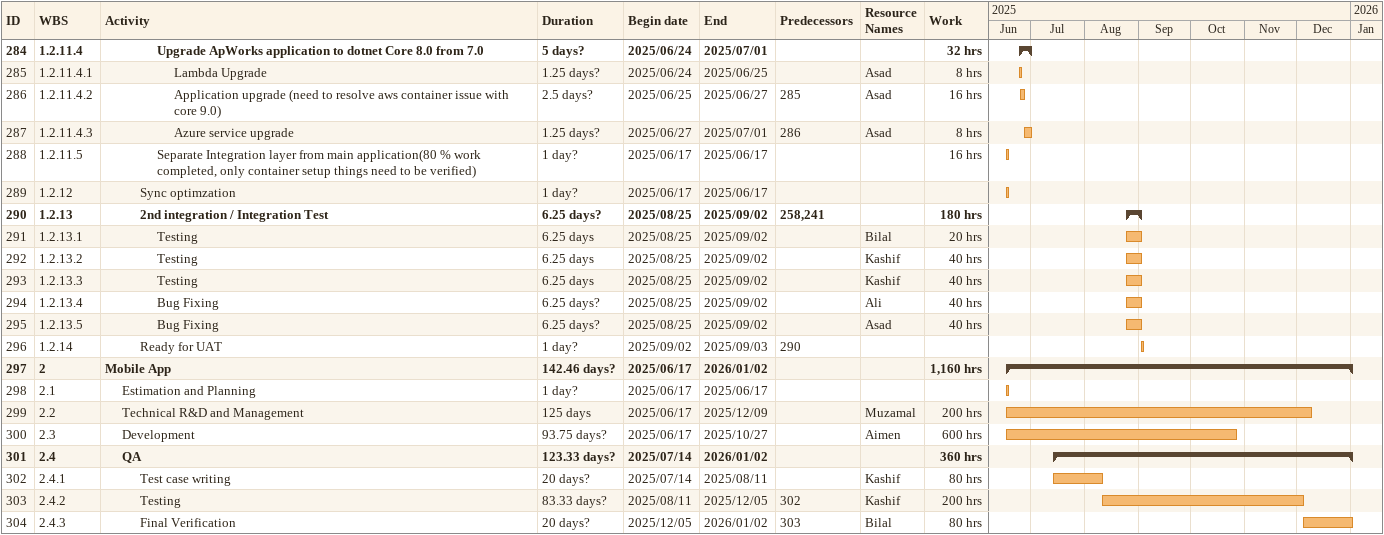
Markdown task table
| ID | WBS | Task | Duration | Start | Finish | Predecessors | Resources | Work (h) |
|---|---|---|---|---|---|---|---|---|
| 284 | 1.2.11.4 | **Upgrade ApWorks application to dotnet Core 8.0 from 7.0** | 5d? | 2025-06-24 | 2025-07-01 |  |  | 32 |
| 285 | 1.2.11.4.1 | Lambda Upgrade | 1.25d? | 2025-06-24 | 2025-06-25 |  | Asad | 8 |
| 286 | 1.2.11.4.2 | Application upgrade (need to resolve aws container issue with core 9.0) | 2.5d? | 2025-06-25 | 2025-06-27 | 285 | Asad | 16 |
| 287 | 1.2.11.4.3 | Azure service upgrade | 1.25d? | 2025-06-27 | 2025-07-01 | 286 | Asad | 8 |
| 288 | 1.2.11.5 | Separate Integration layer from main application(80 % work completed, only container setup things need to be verified) | 1d? | 2025-06-17 | 2025-06-17 |  |  | 16 |
| 289 | 1.2.12 | Sync optimzation | 1d? | 2025-06-17 | 2025-06-17 |  |  |  |
| 290 | 1.2.13 | **2nd integration / Integration Test** | 6.25d? | 2025-08-25 | 2025-09-02 | 258, 241 |  | 180 |
| 291 | 1.2.13.1 | Testing | 6.25d | 2025-08-25 | 2025-09-02 |  | Bilal | 20 |
| 292 | 1.2.13.2 | Testing | 6.25d | 2025-08-25 | 2025-09-02 |  | Kashif | 40 |
| 293 | 1.2.13.3 | Testing | 6.25d | 2025-08-25 | 2025-09-02 |  | Kashif | 40 |
| 294 | 1.2.13.4 | Bug Fixing | 6.25d? | 2025-08-25 | 2025-09-02 |  | Ali | 40 |
| 295 | 1.2.13.5 | Bug Fixing | 6.25d? | 2025-08-25 | 2025-09-02 |  | Asad | 40 |
| 296 | 1.2.14 | Ready for UAT | 1d? | 2025-09-02 | 2025-09-03 | 290 |  |  |
| 297 | 2 | **Mobile App** | 142.46d? | 2025-06-17 | 2026-01-02 |  |  | 1160 |
| 298 | 2.1 | Estimation and Planning | 1d? | 2025-06-17 | 2025-06-17 |  |  |  |
| 299 | 2.2 | Technical R&D and Management | 125d | 2025-06-17 | 2025-12-09 |  | Muzamal | 200 |
| 300 | 2.3 | Development | 93.75d? | 2025-06-17 | 2025-10-27 |  | Aimen | 600 |
| 301 | 2.4 | **QA** | 123.33d? | 2025-07-14 | 2026-01-02 |  |  | 360 |
| 302 | 2.4.1 | Test case writing | 20d? | 2025-07-14 | 2025-08-11 |  | Kashif | 80 |
| 303 | 2.4.2 | Testing | 83.33d? | 2025-08-11 | 2025-12-05 | 302 | Kashif | 200 |
| 304 | 2.4.3 | Final Verification | 20d? | 2025-12-05 | 2026-01-02 | 303 | Bilal | 80 |
